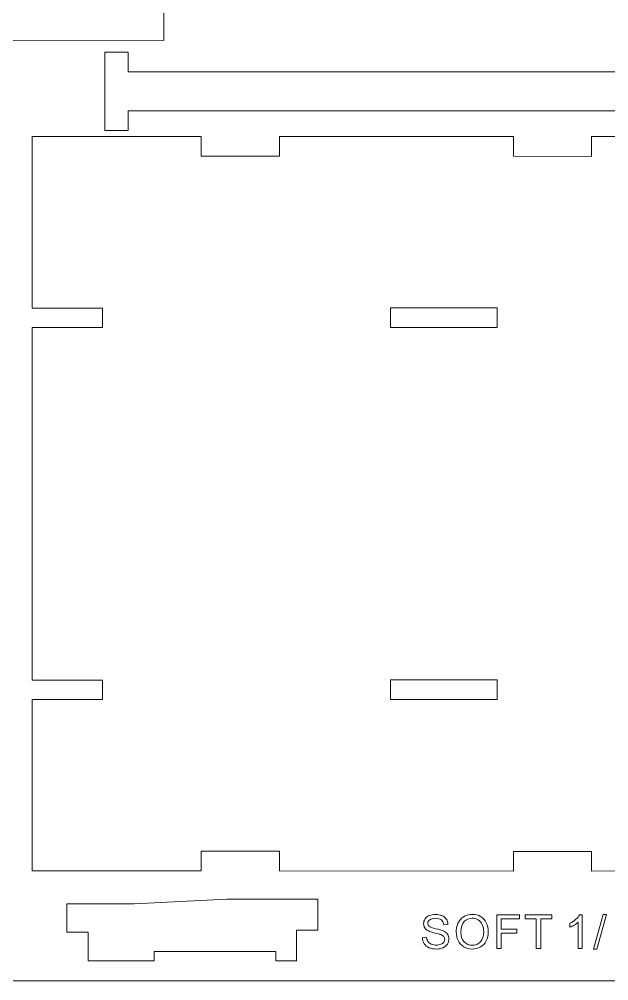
# Model space of a CAD drawing. Header units: centimetres. Extents: x -37.7 to 20.3, y -13.5 to 74.5.
# Drawn here: x -27.98 to -20.28, y -13.54 to -0.98 of the extents above; entities that cross this region are included whole.
import ezdxf

# ---------------------------------------------------------------- set-up
doc = ezdxf.new("R2010")
doc.units = ezdxf.units.CM
doc.header["$MEASUREMENT"] = 0
doc.layers.add('Camada 1', color=7, linetype='Continuous')

msp = doc.modelspace()

# ---------------------------------------------------------------- linework, layer by layer
at = {"layer": 'Camada 1', "color": 175, "lineweight": 20}
msp.add_open_spline([(-37.16006, 30.46292), (-37.43505, 30.46292), (-37.66006, 30.23792), (-37.66006, 29.96291), (-37.66006, 29.96291), (-37.66006, 29.96291), (-37.66006, -13.0371), (-37.66006, -13.0371), (-37.66006, -13.0371), (-37.66006, -13.3121), (-37.43505, -13.5371), (-37.16006, -13.5371), (-37.16006, -13.5371), (-37.16006, -13.5371), (-9.16005, -13.5371), (-9.16005, -13.5371), (-9.16005, -13.5371), (-8.88506, -13.5371), (-8.66006, -13.3121), (-8.66006, -13.0371), (-8.66006, -13.0371), (-8.66006, -13.0371), (-8.66006, 29.96291), (-8.66006, 29.96291), (-8.66006, 29.96291), (-8.66006, 30.23792), (-8.88506, 30.46292), (-9.16005, 30.46292)], degree=3, knots=[0, 0, 0, 0, 0.125, 0.125, 0.125, 0.125, 0.25, 0.25, 0.25, 0.25, 0.375, 0.375, 0.375, 0.375, 0.5, 0.5, 0.5, 0.5, 0.625, 0.625, 0.625, 0.625, 0.75, 0.75, 0.75, 0.75, 1, 1, 1, 1], dxfattribs=at)
at = {"layer": 'Camada 1', "lineweight": 9}
for points, knots in [([(-28.36685, -0.68434), (-28.30372, -0.87036), (-28.21841, -1.10814), (-28.08901, -1.25779), (-28.08901, -1.25779), (-28.08901, -1.25779), (-26.09418, -1.2587), (-26.09418, -1.2587), (-26.09418, -1.2587), (-26.09418, -1.2587), (-26.0765, 3.65714), (-26.0765, 3.65714), (-26.0765, 3.65714), (-26.0765, 3.65714), (-26.99491, 3.66048), (-26.99491, 3.66048), (-26.99491, 3.66048), (-26.99491, 3.66048), (-26.99583, 3.40743), (-26.99583, 3.40743), (-26.99583, 3.40743), (-26.99583, 3.40743), (-27.66085, 3.40988), (-27.66085, 3.40988), (-27.66085, 3.40988), (-27.66085, 3.40988), (-27.65991, 3.66293), (-27.65991, 3.66293), (-27.65991, 3.66293), (-27.65991, 3.66293), (-29.65493, 3.67025), (-29.65493, 3.67025), (-29.65493, 3.67025), (-29.65493, 3.67025), (-29.65585, 3.41721), (-29.65585, 3.41721), (-29.65585, 3.41721), (-29.65585, 3.41721), (-30.32086, 3.41965), (-30.32086, 3.41965), (-30.32086, 3.41965), (-30.32086, 3.41965), (-30.31993, 3.6727), (-30.31993, 3.6727), (-30.31993, 3.6727), (-30.31993, 3.6727), (-32.31495, 3.68004), (-32.31495, 3.68004), (-32.31495, 3.68004), (-32.31495, 3.68004), (-32.31588, 3.42699), (-32.31588, 3.42699), (-32.31588, 3.42699), (-32.31588, 3.42699), (-32.98088, 3.42943), (-32.98088, 3.42943), (-32.98088, 3.42943), (-32.98088, 3.42943), (-32.97996, 3.68248), (-32.97996, 3.68248), (-32.97996, 3.68248), (-32.97996, 3.68248), (-34.97498, 3.68982), (-34.97498, 3.68982), (-34.97498, 3.68982), (-34.97498, 3.68982), (-34.9759, 3.43677), (-34.9759, 3.43677), (-34.9759, 3.43677), (-34.9759, 3.43677), (-35.64089, 3.43921), (-35.64089, 3.43921), (-35.64089, 3.43921), (-35.64089, 3.43921), (-35.63998, 3.69226), (-35.63998, 3.69226), (-35.63998, 3.69226), (-35.63998, 3.69226), (-36.25437, 3.6947), (-36.25437, 3.6947), (-36.25437, 3.6947), (-36.25437, 3.6947), (-36.25437, 2.96591), (-36.25437, 2.96591), (-36.25437, 2.96591), (-36.25437, 2.96591), (-36.00132, 2.9648), (-36.00132, 2.9648), (-36.00132, 2.9648), (-36.00132, 2.9648), (-36.00132, 2.77844), (-36.00132, 2.77844), (-36.00132, 2.77844), (-36.00132, 2.77844), (-35.51546, 2.77844), (-35.51546, 2.77844), (-35.51546, 2.77844), (-35.51546, 2.77844), (-35.51546, 2.52539), (-35.51546, 2.52539), (-35.51546, 2.52539), (-35.51546, 2.52539), (-36.00132, 2.52539), (-36.00132, 2.52539), (-36.00132, 2.52539), (-36.00132, 2.52539), (-36.00132, 0.27626), (-36.00132, 0.27626), (-36.00132, 0.27626), (-36.00132, 0.27626), (-35.69766, 0.27626), (-35.69766, 0.27626), (-35.69766, 0.27626), (-35.69766, 0.27626), (-35.69766, 0.02335), (-35.69766, 0.02335), (-35.69766, 0.02335), (-35.69766, 0.02335), (-36.00132, 0.02335), (-36.00132, 0.02335), (-36.00132, 0.02335), (-36.00132, 0.02335), (-36.00132, -1.31407), (-36.00132, -1.31407), (-36.00132, -1.31407), (-36.00132, -1.31407), (-34.86889, -1.4528), (-34.86889, -1.4528), (-34.86889, -1.4528), (-34.61973, -1.47706), (-34.3028, -1.39653), (-34.15793, -1.17481), (-34.15793, -1.17481), (-34.02384, -0.96959), (-33.93692, 0.66006), (-32.60252, 0.82209), (-32.60252, 0.82209), (-32.60252, 0.82209), (-31.74867, 0.86667), (-31.74867, 0.86667), (-31.74867, 0.86667), (-31.19884, 0.88696), (-29.88159, 0.87787), (-29.38088, 0.71703), (-29.38088, 0.71703), (-28.72987, 0.50791), (-28.54282, -0.11572), (-28.36685, -0.68434)], [0, 0, 0, 0, 0.02631579, 0.02631579, 0.02631579, 0.02631579, 0.05263158, 0.05263158, 0.05263158, 0.05263158, 0.07894737, 0.07894737, 0.07894737, 0.07894737, 0.10526316, 0.10526316, 0.10526316, 0.10526316, 0.13157895, 0.13157895, 0.13157895, 0.13157895, 0.15789474, 0.15789474, 0.15789474, 0.15789474, 0.18421053, 0.18421053, 0.18421053, 0.18421053, 0.21052632, 0.21052632, 0.21052632, 0.21052632, 0.23684211, 0.23684211, 0.23684211, 0.23684211, 0.26315789, 0.26315789, 0.26315789, 0.26315789, 0.28947368, 0.28947368, 0.28947368, 0.28947368, 0.31578947, 0.31578947, 0.31578947, 0.31578947, 0.34210526, 0.34210526, 0.34210526, 0.34210526, 0.36842105, 0.36842105, 0.36842105, 0.36842105, 0.39473684, 0.39473684, 0.39473684, 0.39473684, 0.42105263, 0.42105263, 0.42105263, 0.42105263, 0.44736842, 0.44736842, 0.44736842, 0.44736842, 0.47368421, 0.47368421, 0.47368421, 0.47368421, 0.5, 0.5, 0.5, 0.5, 0.52631579, 0.52631579, 0.52631579, 0.52631579, 0.55263158, 0.55263158, 0.55263158, 0.55263158, 0.57894737, 0.57894737, 0.57894737, 0.57894737, 0.60526316, 0.60526316, 0.60526316, 0.60526316, 0.63157895, 0.63157895, 0.63157895, 0.63157895, 0.65789474, 0.65789474, 0.65789474, 0.65789474, 0.68421053, 0.68421053, 0.68421053, 0.68421053, 0.71052632, 0.71052632, 0.71052632, 0.71052632, 0.73684211, 0.73684211, 0.73684211, 0.73684211, 0.76315789, 0.76315789, 0.76315789, 0.76315789, 0.78947368, 0.78947368, 0.78947368, 0.78947368, 0.81578947, 0.81578947, 0.81578947, 0.81578947, 0.84210526, 0.84210526, 0.84210526, 0.84210526, 0.86842105, 0.86842105, 0.86842105, 0.86842105, 0.89473684, 0.89473684, 0.89473684, 0.89473684, 0.92105263, 0.92105263, 0.92105263, 0.92105263, 0.94736842, 0.94736842, 0.94736842, 0.94736842, 1, 1, 1, 1]), ([(-25.607, -2.51347), (-25.607, -2.51347), (-27.81778, -2.51348), (-27.81778, -2.51348), (-27.81778, -2.51348), (-27.81778, -2.51348), (-27.81777, -4.75467), (-27.81777, -4.75467), (-27.81777, -4.75467), (-27.81777, -4.75467), (-26.8978, -4.75466), (-26.8978, -4.75466), (-26.8978, -4.75466), (-26.8978, -4.75466), (-26.8978, -5.00963), (-26.8978, -5.00963), (-26.8978, -5.00963), (-26.8978, -5.00963), (-27.81777, -5.00971), (-27.81777, -5.00971), (-27.81777, -5.00971), (-27.81777, -5.00971), (-27.81776, -9.61165), (-27.81776, -9.61165), (-27.81776, -9.61165), (-27.81776, -9.61165), (-26.8978, -9.61157), (-26.8978, -9.61157), (-26.8978, -9.61157), (-26.8978, -9.61157), (-26.8978, -9.86654), (-26.8978, -9.86654), (-26.8978, -9.86654), (-26.8978, -9.86654), (-27.81776, -9.86655), (-27.81776, -9.86655), (-27.81776, -9.86655), (-27.81776, -9.86655), (-27.81776, -12.10313), (-27.81776, -12.10313), (-27.81776, -12.10313), (-27.81776, -12.10313), (-25.60698, -12.10312), (-25.60698, -12.10312), (-25.60698, -12.10312), (-25.60698, -12.10312), (-25.60698, -11.84656), (-25.60698, -11.84656), (-25.60698, -11.84656), (-25.60698, -11.84656), (-24.58379, -11.84656), (-24.58379, -11.84656), (-24.58379, -11.84656), (-24.58379, -11.84656), (-24.58379, -12.10312), (-24.58379, -12.10312), (-24.58379, -12.10312), (-24.58379, -12.10312), (-21.52759, -12.10418), (-21.52759, -12.10418), (-21.52759, -12.10418), (-21.52759, -12.10418), (-21.52741, -11.84762), (-21.52741, -11.84762), (-21.52741, -11.84762), (-21.52741, -11.84762), (-20.50789, -11.84832), (-20.50789, -11.84832), (-20.50789, -11.84832), (-20.50789, -11.84832), (-20.50808, -12.10489), (-20.50808, -12.10489), (-20.50808, -12.10489), (-20.50808, -12.10489), (-18.7504, -12.10302), (-18.7504, -12.10302), (-18.7504, -12.10302), (-18.7504, -12.10302), (-18.7504, -13.2453), (-18.7504, -13.2453), (-18.7504, -13.2453), (-18.7504, -13.2453), (-17.32341, -13.24532), (-17.32341, -13.24532), (-17.32341, -13.24532), (-17.32341, -13.24532), (-17.32341, -12.6232), (-17.32341, -12.6232), (-17.32341, -12.6232), (-17.32341, -12.6232), (-17.06852, -12.6232), (-17.06852, -12.6232), (-17.06852, -12.6232), (-17.06852, -12.6232), (-17.06852, -13.24532), (-17.06852, -13.24532), (-17.06852, -13.24532), (-17.06852, -13.24532), (-10.96987, -13.24538), (-10.96987, -13.24538), (-10.96987, -13.24538), (-10.96987, -13.24538), (-10.96988, -12.62356), (-10.96988, -12.62356), (-10.96988, -12.62356), (-10.96988, -12.62356), (-10.66401, -12.62356), (-10.66401, -12.62356), (-10.66401, -12.62356), (-10.66401, -12.62356), (-10.66401, -13.24538), (-10.66401, -13.24538), (-10.66401, -13.24538), (-10.66401, -13.24538), (-9.07615, -13.24539), (-9.07615, -13.24539), (-9.07615, -13.24539), (-9.07615, -13.24539), (-9.07615, -9.8649), (-9.07615, -9.8649), (-9.07615, -9.8649), (-9.07615, -9.8649), (-10.54813, -9.86492), (-10.54813, -9.86492), (-10.54813, -9.86492), (-10.54813, -9.86492), (-10.54813, -9.60981), (-10.54813, -9.60981), (-10.54813, -9.60981), (-10.54813, -9.60981), (-9.07615, -9.6098), (-9.07615, -9.6098), (-9.07615, -9.6098), (-9.07615, -9.6098), (-9.07615, -5.00963), (-9.07615, -5.00963), (-9.07615, -5.00963), (-9.07615, -5.00963), (-10.54814, -5.00964), (-10.54814, -5.00964), (-10.54814, -5.00964), (-10.54814, -5.00964), (-10.54814, -4.75454), (-10.54814, -4.75454), (-10.54814, -4.75454), (-10.54814, -4.75454), (-9.05577, -4.75453), (-9.05577, -4.75453), (-9.05577, -4.75453), (-9.05577, -4.75453), (-9.05577, -1.37404), (-9.05577, -1.37404), (-9.05577, -1.37404), (-9.05577, -1.37404), (-10.66402, -1.37403), (-10.66402, -1.37403), (-10.66402, -1.37403), (-10.66402, -1.37403), (-10.66402, -1.99575), (-10.66402, -1.99575), (-10.66402, -1.99575), (-10.66402, -1.99575), (-10.96988, -1.99575), (-10.96988, -1.99575), (-10.96988, -1.99575), (-10.96988, -1.99575), (-10.96988, -1.37403), (-10.96988, -1.37403), (-10.96988, -1.37403), (-10.96988, -1.37403), (-17.07223, -1.37401), (-17.07223, -1.37401), (-17.07223, -1.37401), (-17.07223, -1.37401), (-17.07223, -1.98594), (-17.07223, -1.98594), (-17.07223, -1.98594), (-17.07223, -1.98594), (-17.32714, -1.98594), (-17.32714, -1.98594), (-17.32714, -1.98594), (-17.32714, -1.98594), (-17.32714, -1.37401), (-17.32714, -1.37401), (-17.32714, -1.37401), (-17.32714, -1.37401), (-18.75016, -1.37401), (-18.75016, -1.37401), (-18.75016, -1.37401), (-18.75016, -1.37401), (-18.75042, -2.51341), (-18.75042, -2.51341), (-18.75042, -2.51341), (-18.75042, -2.51341), (-20.50835, -2.51525), (-20.50835, -2.51525), (-20.50835, -2.51525), (-20.50835, -2.51525), (-20.50809, -2.77306), (-20.50809, -2.77306), (-20.50809, -2.77306), (-20.50809, -2.77306), (-21.5276, -2.77235), (-21.5276, -2.77235), (-21.5276, -2.77235), (-21.5276, -2.77235), (-21.52749, -2.5145), (-21.52749, -2.5145), (-21.52749, -2.5145), (-21.52749, -2.5145), (-24.58368, -2.51342), (-24.58368, -2.51342), (-24.58368, -2.51342), (-24.58368, -2.51342), (-24.5838, -2.77128), (-24.5838, -2.77128), (-24.5838, -2.77128), (-24.5838, -2.77128), (-25.607, -2.77128), (-25.607, -2.77128), (-25.607, -2.77128), (-25.607, -2.77128), (-25.607, -2.51347), (-25.607, -2.51347)], [0, 0, 0, 0, 0.01754386, 0.01754386, 0.01754386, 0.01754386, 0.03508772, 0.03508772, 0.03508772, 0.03508772, 0.05263158, 0.05263158, 0.05263158, 0.05263158, 0.07017544, 0.07017544, 0.07017544, 0.07017544, 0.0877193, 0.0877193, 0.0877193, 0.0877193, 0.10526316, 0.10526316, 0.10526316, 0.10526316, 0.12280702, 0.12280702, 0.12280702, 0.12280702, 0.14035088, 0.14035088, 0.14035088, 0.14035088, 0.15789474, 0.15789474, 0.15789474, 0.15789474, 0.1754386, 0.1754386, 0.1754386, 0.1754386, 0.19298246, 0.19298246, 0.19298246, 0.19298246, 0.21052632, 0.21052632, 0.21052632, 0.21052632, 0.22807018, 0.22807018, 0.22807018, 0.22807018, 0.24561404, 0.24561404, 0.24561404, 0.24561404, 0.26315789, 0.26315789, 0.26315789, 0.26315789, 0.28070175, 0.28070175, 0.28070175, 0.28070175, 0.29824561, 0.29824561, 0.29824561, 0.29824561, 0.31578947, 0.31578947, 0.31578947, 0.31578947, 0.33333333, 0.33333333, 0.33333333, 0.33333333, 0.35087719, 0.35087719, 0.35087719, 0.35087719, 0.36842105, 0.36842105, 0.36842105, 0.36842105, 0.38596491, 0.38596491, 0.38596491, 0.38596491, 0.40350877, 0.40350877, 0.40350877, 0.40350877, 0.42105263, 0.42105263, 0.42105263, 0.42105263, 0.43859649, 0.43859649, 0.43859649, 0.43859649, 0.45614035, 0.45614035, 0.45614035, 0.45614035, 0.47368421, 0.47368421, 0.47368421, 0.47368421, 0.49122807, 0.49122807, 0.49122807, 0.49122807, 0.50877193, 0.50877193, 0.50877193, 0.50877193, 0.52631579, 0.52631579, 0.52631579, 0.52631579, 0.54385965, 0.54385965, 0.54385965, 0.54385965, 0.56140351, 0.56140351, 0.56140351, 0.56140351, 0.57894737, 0.57894737, 0.57894737, 0.57894737, 0.59649123, 0.59649123, 0.59649123, 0.59649123, 0.61403509, 0.61403509, 0.61403509, 0.61403509, 0.63157895, 0.63157895, 0.63157895, 0.63157895, 0.64912281, 0.64912281, 0.64912281, 0.64912281, 0.66666667, 0.66666667, 0.66666667, 0.66666667, 0.68421053, 0.68421053, 0.68421053, 0.68421053, 0.70175439, 0.70175439, 0.70175439, 0.70175439, 0.71929825, 0.71929825, 0.71929825, 0.71929825, 0.73684211, 0.73684211, 0.73684211, 0.73684211, 0.75438596, 0.75438596, 0.75438596, 0.75438596, 0.77192982, 0.77192982, 0.77192982, 0.77192982, 0.78947368, 0.78947368, 0.78947368, 0.78947368, 0.80701754, 0.80701754, 0.80701754, 0.80701754, 0.8245614, 0.8245614, 0.8245614, 0.8245614, 0.84210526, 0.84210526, 0.84210526, 0.84210526, 0.85964912, 0.85964912, 0.85964912, 0.85964912, 0.87719298, 0.87719298, 0.87719298, 0.87719298, 0.89473684, 0.89473684, 0.89473684, 0.89473684, 0.9122807, 0.9122807, 0.9122807, 0.9122807, 0.92982456, 0.92982456, 0.92982456, 0.92982456, 0.94736842, 0.94736842, 0.94736842, 0.94736842, 0.96491228, 0.96491228, 0.96491228, 0.96491228, 1, 1, 1, 1]), ([(-19.4424, -1.36264), (-19.4424, -1.36264), (-19.4424, -1.66859), (-19.4424, -1.66859), (-19.4424, -1.66859), (-19.4424, -1.66859), (-26.56201, -1.66859), (-26.56201, -1.66859), (-26.56201, -1.66859), (-26.56201, -1.66859), (-26.56201, -1.41364), (-26.56201, -1.41364), (-26.56201, -1.41364), (-26.56201, -1.41364), (-26.86799, -1.41364), (-26.86799, -1.41364), (-26.86799, -1.41364), (-26.86799, -1.41364), (-26.86799, -2.43354), (-26.86799, -2.43354), (-26.86799, -2.43354), (-26.86799, -2.43354), (-26.56201, -2.43354), (-26.56201, -2.43354), (-26.56201, -2.43354), (-26.56201, -2.43354), (-26.56201, -2.17876), (-26.56201, -2.17876), (-26.56201, -2.17876), (-26.56201, -2.17876), (-19.4424, -2.17876), (-19.4424, -2.17876), (-19.4424, -2.17876), (-19.4424, -2.17876), (-19.4424, -2.43354), (-19.4424, -2.43354), (-19.4424, -2.43354), (-19.4424, -2.43354), (-19.13643, -2.43354), (-19.13643, -2.43354), (-19.13643, -2.43354), (-19.13643, -2.43354), (-19.13643, -1.36264), (-19.13643, -1.36264), (-19.13643, -1.36264), (-19.13643, -1.36264), (-19.4424, -1.36264), (-19.4424, -1.36264)], [0, 0, 0, 0, 0.07692308, 0.07692308, 0.07692308, 0.07692308, 0.15384615, 0.15384615, 0.15384615, 0.15384615, 0.23076923, 0.23076923, 0.23076923, 0.23076923, 0.30769231, 0.30769231, 0.30769231, 0.30769231, 0.38461538, 0.38461538, 0.38461538, 0.38461538, 0.46153846, 0.46153846, 0.46153846, 0.46153846, 0.53846154, 0.53846154, 0.53846154, 0.53846154, 0.61538462, 0.61538462, 0.61538462, 0.61538462, 0.69230769, 0.69230769, 0.69230769, 0.69230769, 0.76923077, 0.76923077, 0.76923077, 0.76923077, 0.84615385, 0.84615385, 0.84615385, 0.84615385, 1, 1, 1, 1]), ([(-21.74315, -5.00955), (-21.74315, -5.00955), (-23.13426, -5.00955), (-23.13426, -5.00955), (-23.13426, -5.00955), (-23.13426, -5.00955), (-23.13426, -4.75264), (-23.13426, -4.75264), (-23.13426, -4.75264), (-23.13426, -4.75264), (-21.74315, -4.75263), (-21.74315, -4.75263), (-21.74315, -4.75263), (-21.74315, -4.75263), (-21.74315, -5.00955), (-21.74315, -5.00955)], [0, 0, 0, 0, 0.2, 0.2, 0.2, 0.2, 0.4, 0.4, 0.4, 0.4, 0.6, 0.6, 0.6, 0.6, 1, 1, 1, 1]), ([(-21.74314, -9.86655), (-21.74314, -9.86655), (-21.74314, -9.60964), (-21.74314, -9.60964), (-21.74314, -9.60964), (-21.74314, -9.60964), (-23.13425, -9.60965), (-23.13425, -9.60965), (-23.13425, -9.60965), (-23.13425, -9.60965), (-23.13425, -9.86656), (-23.13425, -9.86656), (-23.13425, -9.86656), (-23.13425, -9.86656), (-21.74314, -9.86655), (-21.74314, -9.86655)], [0, 0, 0, 0, 0.2, 0.2, 0.2, 0.2, 0.4, 0.4, 0.4, 0.4, 0.6, 0.6, 0.6, 0.6, 1, 1, 1, 1]), ([(-26.48426, -12.5316), (-26.48426, -12.5316), (-27.36453, -12.5316), (-27.36453, -12.5316), (-27.36453, -12.5316), (-27.36453, -12.5316), (-27.36453, -12.90382), (-27.36453, -12.90382), (-27.36453, -12.90382), (-27.36453, -12.90382), (-27.08342, -12.90382), (-27.08342, -12.90382), (-27.08342, -12.90382), (-27.08342, -12.90382), (-27.08342, -13.27604), (-27.08342, -13.27604), (-27.08342, -13.27604), (-27.08342, -13.27604), (-26.22237, -13.27604), (-26.22237, -13.27604), (-26.22237, -13.27604), (-26.22237, -13.27604), (-26.22237, -13.15366), (-26.22237, -13.15366), (-26.22237, -13.15366), (-26.22237, -13.15366), (-24.63133, -13.15366), (-24.63133, -13.15366), (-24.63133, -13.15366), (-24.63133, -13.15366), (-24.63133, -13.27604), (-24.63133, -13.27604), (-24.63133, -13.27604), (-24.63133, -13.27604), (-24.36513, -13.27604), (-24.36513, -13.27604), (-24.36513, -13.27604), (-24.36513, -13.27604), (-24.36513, -12.87478), (-24.36513, -12.87478), (-24.36513, -12.87478), (-24.36513, -12.87478), (-24.08466, -12.87478), (-24.08466, -12.87478), (-24.08466, -12.87478), (-24.08466, -12.87478), (-24.08466, -12.47353), (-24.08466, -12.47353), (-24.08466, -12.47353), (-24.08466, -12.47353), (-25.27171, -12.47353), (-25.27171, -12.47353), (-25.27171, -12.47353), (-25.27171, -12.47353), (-26.48426, -12.5316), (-26.48426, -12.5316)], [0, 0, 0, 0, 0.06666667, 0.06666667, 0.06666667, 0.06666667, 0.13333333, 0.13333333, 0.13333333, 0.13333333, 0.2, 0.2, 0.2, 0.2, 0.26666667, 0.26666667, 0.26666667, 0.26666667, 0.33333333, 0.33333333, 0.33333333, 0.33333333, 0.4, 0.4, 0.4, 0.4, 0.46666667, 0.46666667, 0.46666667, 0.46666667, 0.53333333, 0.53333333, 0.53333333, 0.53333333, 0.6, 0.6, 0.6, 0.6, 0.66666667, 0.66666667, 0.66666667, 0.66666667, 0.73333333, 0.73333333, 0.73333333, 0.73333333, 0.8, 0.8, 0.8, 0.8, 0.86666667, 0.86666667, 0.86666667, 0.86666667, 1, 1, 1, 1])]:
    msp.add_open_spline(points, degree=3, knots=knots, dxfattribs=at)
at = {"layer": 'Camada 1', "color": 140, "lineweight": 9}
for points, knots in [([(-22.71937, -12.97462), (-22.71937, -12.97462), (-22.665, -12.96973), (-22.665, -12.96973), (-22.665, -12.96973), (-22.66245, -12.99173), (-22.65644, -13.00975), (-22.64698, -13.0239), (-22.64698, -13.0239), (-22.63751, -13.03795), (-22.62284, -13.04936), (-22.60299, -13.05811), (-22.60299, -13.05811), (-22.58314, -13.06677), (-22.56074, -13.07114), (-22.53589, -13.07114), (-22.53589, -13.07114), (-22.5138, -13.07114), (-22.49435, -13.06789), (-22.47745, -13.06127), (-22.47745, -13.06127), (-22.46055, -13.05465), (-22.44802, -13.04559), (-22.43978, -13.03408), (-22.43978, -13.03408), (-22.43153, -13.02258), (-22.42735, -13.01005), (-22.42735, -12.99661), (-22.42735, -12.99661), (-22.42735, -12.98297), (-22.43132, -12.97106), (-22.43927, -12.96077), (-22.43927, -12.96077), (-22.44721, -12.95059), (-22.46034, -12.94204), (-22.47867, -12.93501), (-22.47867, -12.93501), (-22.49038, -12.93053), (-22.51634, -12.92341), (-22.55656, -12.91373), (-22.55656, -12.91373), (-22.59678, -12.90406), (-22.62488, -12.895), (-22.64097, -12.88645), (-22.64097, -12.88645), (-22.66184, -12.87545), (-22.67732, -12.86181), (-22.6875, -12.84562), (-22.6875, -12.84562), (-22.69778, -12.82943), (-22.70287, -12.8112), (-22.70287, -12.79114), (-22.70287, -12.79114), (-22.70287, -12.76895), (-22.69656, -12.74828), (-22.68404, -12.72914), (-22.68404, -12.72914), (-22.67151, -12.70989), (-22.65329, -12.69533), (-22.62916, -12.68535), (-22.62916, -12.68535), (-22.60513, -12.67538), (-22.57835, -12.67039), (-22.54892, -12.67039), (-22.54892, -12.67039), (-22.51655, -12.67039), (-22.48794, -12.67558), (-22.46319, -12.68607), (-22.46319, -12.68607), (-22.43845, -12.69645), (-22.41941, -12.71183), (-22.40607, -12.73219), (-22.40607, -12.73219), (-22.39273, -12.75245), (-22.38561, -12.77546), (-22.38459, -12.80112), (-22.38459, -12.80112), (-22.38459, -12.80112), (-22.44018, -12.8054), (-22.44018, -12.8054), (-22.44018, -12.8054), (-22.44314, -12.77781), (-22.45322, -12.75693), (-22.47042, -12.74288), (-22.47042, -12.74288), (-22.48763, -12.72873), (-22.51308, -12.7217), (-22.54668, -12.7217), (-22.54668, -12.7217), (-22.58171, -12.7217), (-22.60727, -12.72812), (-22.62325, -12.74095), (-22.62325, -12.74095), (-22.63924, -12.75378), (-22.64728, -12.76925), (-22.64728, -12.78738), (-22.64728, -12.78738), (-22.64728, -12.80306), (-22.64158, -12.81599), (-22.63028, -12.82617), (-22.63028, -12.82617), (-22.61908, -12.83625), (-22.59006, -12.84674), (-22.54302, -12.85733), (-22.54302, -12.85733), (-22.49598, -12.86802), (-22.4637, -12.87728), (-22.44619, -12.88522), (-22.44619, -12.88522), (-22.42084, -12.89693), (-22.402, -12.9117), (-22.38988, -12.92972), (-22.38988, -12.92972), (-22.37777, -12.94764), (-22.37176, -12.96831), (-22.37176, -12.99173), (-22.37176, -12.99173), (-22.37176, -13.01504), (-22.37838, -13.03683), (-22.39172, -13.0574), (-22.39172, -13.0574), (-22.40505, -13.07797), (-22.42409, -13.09395), (-22.44904, -13.10536), (-22.44904, -13.10536), (-22.47399, -13.11676), (-22.50199, -13.12246), (-22.53324, -13.12246), (-22.53324, -13.12246), (-22.57275, -13.12246), (-22.60584, -13.11666), (-22.63252, -13.10515), (-22.63252, -13.10515), (-22.6593, -13.09365), (-22.68017, -13.07634), (-22.69534, -13.05312), (-22.69534, -13.05312), (-22.71061, -13.03001), (-22.71855, -13.00384), (-22.71937, -12.97462)], [0, 0, 0, 0, 0.02777778, 0.02777778, 0.02777778, 0.02777778, 0.05555556, 0.05555556, 0.05555556, 0.05555556, 0.08333333, 0.08333333, 0.08333333, 0.08333333, 0.11111111, 0.11111111, 0.11111111, 0.11111111, 0.13888889, 0.13888889, 0.13888889, 0.13888889, 0.16666667, 0.16666667, 0.16666667, 0.16666667, 0.19444444, 0.19444444, 0.19444444, 0.19444444, 0.22222222, 0.22222222, 0.22222222, 0.22222222, 0.25, 0.25, 0.25, 0.25, 0.27777778, 0.27777778, 0.27777778, 0.27777778, 0.30555556, 0.30555556, 0.30555556, 0.30555556, 0.33333333, 0.33333333, 0.33333333, 0.33333333, 0.36111111, 0.36111111, 0.36111111, 0.36111111, 0.38888889, 0.38888889, 0.38888889, 0.38888889, 0.41666667, 0.41666667, 0.41666667, 0.41666667, 0.44444444, 0.44444444, 0.44444444, 0.44444444, 0.47222222, 0.47222222, 0.47222222, 0.47222222, 0.5, 0.5, 0.5, 0.5, 0.52777778, 0.52777778, 0.52777778, 0.52777778, 0.55555556, 0.55555556, 0.55555556, 0.55555556, 0.58333333, 0.58333333, 0.58333333, 0.58333333, 0.61111111, 0.61111111, 0.61111111, 0.61111111, 0.63888889, 0.63888889, 0.63888889, 0.63888889, 0.66666667, 0.66666667, 0.66666667, 0.66666667, 0.69444444, 0.69444444, 0.69444444, 0.69444444, 0.72222222, 0.72222222, 0.72222222, 0.72222222, 0.75, 0.75, 0.75, 0.75, 0.77777778, 0.77777778, 0.77777778, 0.77777778, 0.80555556, 0.80555556, 0.80555556, 0.80555556, 0.83333333, 0.83333333, 0.83333333, 0.83333333, 0.86111111, 0.86111111, 0.86111111, 0.86111111, 0.88888889, 0.88888889, 0.88888889, 0.88888889, 0.91666667, 0.91666667, 0.91666667, 0.91666667, 0.94444444, 0.94444444, 0.94444444, 0.94444444, 1, 1, 1, 1]), ([(-22.27672, -12.90223), (-22.27672, -12.82973), (-22.25717, -12.77292), (-22.21817, -12.73189), (-22.21817, -12.73189), (-22.17917, -12.69085), (-22.12888, -12.67039), (-22.06717, -12.67039), (-22.06717, -12.67039), (-22.02675, -12.67039), (-21.9904, -12.68006), (-21.95792, -12.6993), (-21.95792, -12.6993), (-21.92554, -12.71855), (-21.9008, -12.74543), (-21.8838, -12.77994), (-21.8838, -12.77994), (-21.8668, -12.81436), (-21.85824, -12.85346), (-21.85824, -12.89714), (-21.85824, -12.89714), (-21.85824, -12.94143), (-21.8672, -12.98114), (-21.88512, -13.01606), (-21.88512, -13.01606), (-21.90304, -13.05109), (-21.9284, -13.07756), (-21.96118, -13.09548), (-21.96118, -13.09548), (-21.99407, -13.1135), (-22.0295, -13.12246), (-22.06748, -13.12246), (-22.06748, -13.12246), (-22.10872, -13.12246), (-22.14547, -13.11248), (-22.17795, -13.09263), (-22.17795, -13.09263), (-22.21033, -13.07277), (-22.23497, -13.04569), (-22.25167, -13.01128), (-22.25167, -13.01128), (-22.26837, -12.97696), (-22.27672, -12.94061), (-22.27672, -12.90223)], [0, 0, 0, 0, 0.08333333, 0.08333333, 0.08333333, 0.08333333, 0.16666667, 0.16666667, 0.16666667, 0.16666667, 0.25, 0.25, 0.25, 0.25, 0.33333333, 0.33333333, 0.33333333, 0.33333333, 0.41666667, 0.41666667, 0.41666667, 0.41666667, 0.5, 0.5, 0.5, 0.5, 0.58333333, 0.58333333, 0.58333333, 0.58333333, 0.66666667, 0.66666667, 0.66666667, 0.66666667, 0.75, 0.75, 0.75, 0.75, 0.83333333, 0.83333333, 0.83333333, 0.83333333, 1, 1, 1, 1]), ([(-21.74681, -13.11513), (-21.74681, -13.11513), (-21.74681, -12.67772), (-21.74681, -12.67772), (-21.74681, -12.67772), (-21.74681, -12.67772), (-21.45174, -12.67772), (-21.45174, -12.67772), (-21.45174, -12.67772), (-21.45174, -12.67772), (-21.45174, -12.72903), (-21.45174, -12.72903), (-21.45174, -12.72903), (-21.45174, -12.72903), (-21.68877, -12.72903), (-21.68877, -12.72903), (-21.68877, -12.72903), (-21.68877, -12.72903), (-21.68877, -12.86527), (-21.68877, -12.86527), (-21.68877, -12.86527), (-21.68877, -12.86527), (-21.4835, -12.86527), (-21.4835, -12.86527), (-21.4835, -12.86527), (-21.4835, -12.86527), (-21.4835, -12.91658), (-21.4835, -12.91658), (-21.4835, -12.91658), (-21.4835, -12.91658), (-21.68877, -12.91658), (-21.68877, -12.91658), (-21.68877, -12.91658), (-21.68877, -12.91658), (-21.68877, -13.11513), (-21.68877, -13.11513), (-21.68877, -13.11513), (-21.68877, -13.11513), (-21.74681, -13.11513), (-21.74681, -13.11513)], [0, 0, 0, 0, 0.09090909, 0.09090909, 0.09090909, 0.09090909, 0.18181818, 0.18181818, 0.18181818, 0.18181818, 0.27272727, 0.27272727, 0.27272727, 0.27272727, 0.36363636, 0.36363636, 0.36363636, 0.36363636, 0.45454545, 0.45454545, 0.45454545, 0.45454545, 0.54545455, 0.54545455, 0.54545455, 0.54545455, 0.63636364, 0.63636364, 0.63636364, 0.63636364, 0.72727273, 0.72727273, 0.72727273, 0.72727273, 0.81818182, 0.81818182, 0.81818182, 0.81818182, 1, 1, 1, 1]), ([(-21.23156, -13.11513), (-21.23156, -13.11513), (-21.23156, -12.72903), (-21.23156, -12.72903), (-21.23156, -12.72903), (-21.23156, -12.72903), (-21.37574, -12.72903), (-21.37574, -12.72903), (-21.37574, -12.72903), (-21.37574, -12.72903), (-21.37574, -12.67772), (-21.37574, -12.67772), (-21.37574, -12.67772), (-21.37574, -12.67772), (-21.02935, -12.67772), (-21.02935, -12.67772), (-21.02935, -12.67772), (-21.02935, -12.67772), (-21.02935, -12.72903), (-21.02935, -12.72903), (-21.02935, -12.72903), (-21.02935, -12.72903), (-21.17353, -12.72903), (-21.17353, -12.72903), (-21.17353, -12.72903), (-21.17353, -12.72903), (-21.17353, -13.11513), (-21.17353, -13.11513), (-21.17353, -13.11513), (-21.17353, -13.11513), (-21.23156, -13.11513), (-21.23156, -13.11513)], [0, 0, 0, 0, 0.11111111, 0.11111111, 0.11111111, 0.11111111, 0.22222222, 0.22222222, 0.22222222, 0.22222222, 0.33333333, 0.33333333, 0.33333333, 0.33333333, 0.44444444, 0.44444444, 0.44444444, 0.44444444, 0.55555556, 0.55555556, 0.55555556, 0.55555556, 0.66666667, 0.66666667, 0.66666667, 0.66666667, 0.77777778, 0.77777778, 0.77777778, 0.77777778, 1, 1, 1, 1]), ([(-20.63063, -13.11513), (-20.63063, -13.11513), (-20.68439, -13.11513), (-20.68439, -13.11513), (-20.68439, -13.11513), (-20.68439, -13.11513), (-20.68439, -12.77282), (-20.68439, -12.77282), (-20.68439, -12.77282), (-20.69732, -12.78524), (-20.71433, -12.79756), (-20.7353, -12.80988), (-20.7353, -12.80988), (-20.75628, -12.8222), (-20.77521, -12.83146), (-20.79191, -12.83757), (-20.79191, -12.83757), (-20.79191, -12.83757), (-20.79191, -12.78565), (-20.79191, -12.78565), (-20.79191, -12.78565), (-20.76188, -12.77159), (-20.73561, -12.75449), (-20.7131, -12.73433), (-20.7131, -12.73433), (-20.6906, -12.71427), (-20.67462, -12.69482), (-20.66525, -12.67589), (-20.66525, -12.67589), (-20.66525, -12.67589), (-20.63063, -12.67589), (-20.63063, -12.67589), (-20.63063, -12.67589), (-20.63063, -12.67589), (-20.63063, -13.11513), (-20.63063, -13.11513)], [0, 0, 0, 0, 0.1, 0.1, 0.1, 0.1, 0.2, 0.2, 0.2, 0.2, 0.3, 0.3, 0.3, 0.3, 0.4, 0.4, 0.4, 0.4, 0.5, 0.5, 0.5, 0.5, 0.6, 0.6, 0.6, 0.6, 0.7, 0.7, 0.7, 0.7, 0.8, 0.8, 0.8, 0.8, 1, 1, 1, 1]), ([(-20.48417, -13.12246), (-20.48417, -13.12246), (-20.3571, -12.67039), (-20.3571, -12.67039), (-20.3571, -12.67039), (-20.3571, -12.67039), (-20.31383, -12.67039), (-20.31383, -12.67039), (-20.31383, -12.67039), (-20.31383, -12.67039), (-20.4409, -13.12246), (-20.4409, -13.12246), (-20.4409, -13.12246), (-20.4409, -13.12246), (-20.48417, -13.12246), (-20.48417, -13.12246)], [0, 0, 0, 0, 0.2, 0.2, 0.2, 0.2, 0.4, 0.4, 0.4, 0.4, 0.6, 0.6, 0.6, 0.6, 1, 1, 1, 1]), ([(-22.21685, -12.90325), (-22.21685, -12.95589), (-22.20269, -12.99733), (-22.17439, -13.02757), (-22.17439, -13.02757), (-22.14608, -13.05781), (-22.11055, -13.07298), (-22.06779, -13.07298), (-22.06779, -13.07298), (-22.02421, -13.07298), (-21.98847, -13.0577), (-21.96026, -13.02716), (-21.96026, -13.02716), (-21.93216, -12.99661), (-21.91811, -12.95324), (-21.91811, -12.89704), (-21.91811, -12.89704), (-21.91811, -12.8615), (-21.92412, -12.83045), (-21.93613, -12.80397), (-21.93613, -12.80397), (-21.94815, -12.7775), (-21.96576, -12.75693), (-21.98888, -12.74237), (-21.98888, -12.74237), (-22.01209, -12.72781), (-22.03805, -12.72048), (-22.06687, -12.72048), (-22.06687, -12.72048), (-22.1078, -12.72048), (-22.14303, -12.73453), (-22.17256, -12.76263), (-22.17256, -12.76263), (-22.20208, -12.79074), (-22.21685, -12.83757), (-22.21685, -12.90325)], [0, 0, 0, 0, 0.1, 0.1, 0.1, 0.1, 0.2, 0.2, 0.2, 0.2, 0.3, 0.3, 0.3, 0.3, 0.4, 0.4, 0.4, 0.4, 0.5, 0.5, 0.5, 0.5, 0.6, 0.6, 0.6, 0.6, 0.7, 0.7, 0.7, 0.7, 0.8, 0.8, 0.8, 0.8, 1, 1, 1, 1])]:
    msp.add_open_spline(points, degree=3, knots=knots, dxfattribs=at)

doc.saveas('drawing.dxf')
